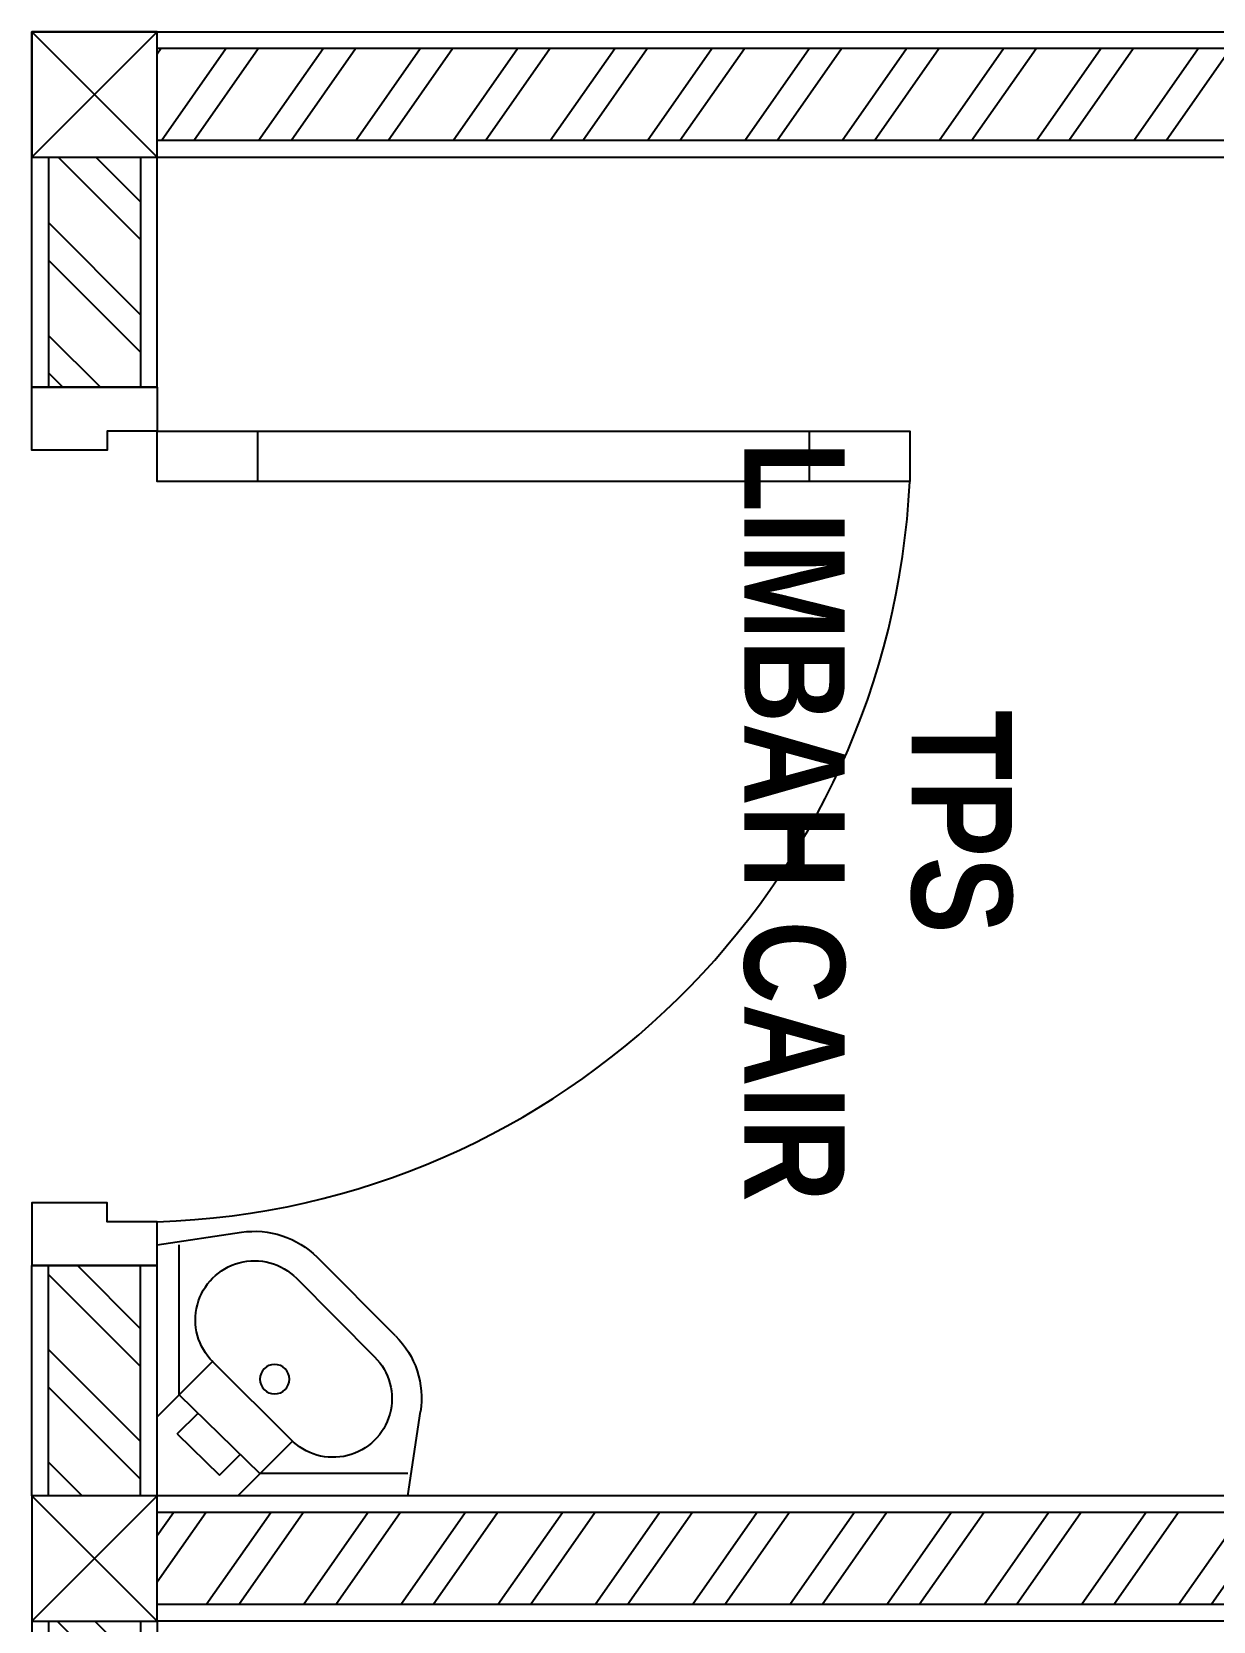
# Model space of a CAD drawing. Header units: millimetres. Extents: x -10849 to 51582, y -14593 to 28921.
# Drawn here: x 32674 to 34087, y 20512 to 22412 of the extents above; entities that cross this region are included whole.
import ezdxf

# ---------------------------------------------------------------- set-up
doc = ezdxf.new("R2010")
doc.units = ezdxf.units.MM
doc.layers.add('A-Glaz', color=92, linetype='Continuous')
doc.styles.add('DIM', font='', dxfattribs={"height": 100})
doc.styles.get('DIM').set_extended_font_data('VNI-Helve-Condense')

# ---------------------------------------------------------------- blocks, each defined once
blk = doc.blocks.new('A$C132312DB')
at = {"linetype": 'ByBlock'}
for p, q in [((0.4318, 0.4535, -0.49), (0, 0.4535, -0.49)), ((0, 0.4535, -0.49), (0, 0.0217, -0.49)), ((0.233, 0.3594, -0.49), (0.1389, 0.4535, -0.49)), ((0.4318, 0.4535, -0.49), (0.4535, 0.3087, -0.49)), ((0.0345, 0.3472, -0.49), (0.1072, 0.4182, -0.49)), ((0.0381, 0.2796, -0.49), (0.177, 0.4154, -0.49)), ((0.1072, 0.4182, -0.49), (0.1431, 0.3823, -0.49)), ((0.4318, 0.4154, -0.49), (0.177, 0.4154, -0.49)), ((0.0953, 0.2224, -0.49), (0.233, 0.3594, -0.49)), ((0.0345, 0.3472, -0.49), (0.0705, 0.3112, -0.49)), ((0.0953, 0.2224, -0.49), (0, 0.3177, -0.49)), ((0.0381, 0.2796, -0.49), (0.0381, 0.0217, -0.49)), ((0.2397, 0.0791, -0.49), (0.3744, 0.2144, -0.49)), ((0.4106, 0.1783, -0.49), (0.2752, 0.043, -0.49)), ((0, 0.0217, -0.49), (0.1449, 0, -0.49))]:
    blk.add_line(p, q, dxfattribs=at)
blk.add_circle((0.2022, 0.2528, -0.49), 0.0254, dxfattribs=at)
for centre, radius, start, end in [((0.3028, 0.2861, -0.49), 0.1013, 314.9707, 136.134), ((0.3028, 0.2861, -0.49), 0.1524, 315, 8.5308), ((0.1675, 0.1507, -0.49), 0.1017, 134.531, 315.2473), ((0.1675, 0.1507, -0.49), 0.1524, 261.4692, 315)]:
    blk.add_arc(centre, radius, start, end, dxfattribs=at)

msp = doc.modelspace()

# ---------------------------------------------------------------- hatches: boundary and pattern name
h = msp.add_hatch()
h.set_pattern_fill('ANSI32', color=256, scale=10, angle=10)
h.set_pattern_definition([(55, (31475.16, 37951.35), (-78.02423, 54.63316), []), (55, (31519.38, 37959.15), (-78.02423, 54.63316), [])])
h.paths.add_polyline_path([(35424.3, 22282.5), (35424.3, 22392.5), (32824.3, 22392.5), (32824.3, 22282.5)])
h.paths.add_polyline_path([(35424.3, 20532.5), (35424.3, 20642.5), (32824.3, 20642.5), (32824.3, 20532.5)])
h = msp.add_hatch()
h.set_pattern_fill('ANSI32', color=256, scale=10, angle=-90)
h.set_pattern_definition([(315, (31475.16, 37951.35), (67.3519, 67.3519), []), (315, (31475.16, 37906.45), (67.3519, 67.3519), [])])
h.paths.add_polyline_path([(32804.3, 18477.1), (32804.3, 19827.1), (32694.3, 19827.1), (32694.3, 18477.1)])
h.paths.add_polyline_path([(32804.3, 19977.1), (32804.3, 20512.5), (32694.3, 20512.5), (32694.3, 19977.1)])
h.paths.add_polyline_path([(32804.3, 20662.5), (32804.3, 20937.5), (32694.3, 20937.5), (32694.3, 20662.5)])
h.paths.add_polyline_path([(32804.3, 21987.5), (32804.3, 22262.5), (32694.3, 22262.5), (32694.3, 21987.5)])

# ---------------------------------------------------------------- linework, layer by layer
for points in [[(32674.3, 21912.5), (32674.3, 22412.5)], [(35424.3, 22392.5), (32824.3, 22392.5)], [(35424.3, 22282.5), (32824.3, 22282.5)], [(32694.3, 22262.5), (32694.3, 21987.5)], [(32804.3, 22262.5), (32804.3, 21987.5)], [(32824.2, 21987.5), (32674.3, 21987.5)], [(32824.2, 20937.5), (32674.3, 20937.5)], [(32694.3, 20662.5), (32694.3, 20937.5)], [(32804.3, 20662.5), (32804.3, 20937.5)], [(32824.3, 20662.5), (32824.2, 20937.5)], [(35424.3, 20642.5), (32824.3, 20642.5)], [(35424.3, 20532.5), (32824.3, 20532.5)], [(32694.3, 20512.5), (32694.3, 19977.1)], [(32804.3, 20512.5), (32804.3, 19977.1)]]:
    msp.add_lwpolyline(points)
at = {"color": 240, "true_color": 0xed1f24}
for points in [[(32674.3, 21987.5), (32674.3, 22412.5), (35574.3, 22412.5), (35574.3, 20512.5)], [(32824.3, 22262.5), (32674.3, 22412.5)], [(32824.3, 22412.5), (32674.3, 22262.5)], [(32824.3, 21987.5), (32824.3, 22262.5), (35424.3, 22262.5), (35424.3, 20662.5)], [(32674.3, 20662.5), (32674.3, 20937.5)], [(32824.3, 20662.5), (32824.2, 20937.5)], [(32674.3, 20662.5), (32674.3, 16032.1)], [(32824.3, 20512.5), (32674.3, 20662.5)], [(32824.3, 20662.5), (32674.3, 20512.5)], [(35424.3, 20662.5), (32824.3, 20662.5)], [(32824.3, 20512.5), (32824.3, 20052.1)], [(35424.3, 20052.1), (35424.3, 20512.5), (32824.3, 20512.5)]]:
    msp.add_lwpolyline(points, dxfattribs=at)
for points in [[(32674.3, 22412.5), (32674.3, 22262.5), (32824.3, 22262.5), (32824.3, 22412.5)], [(32674.3, 20662.5), (32674.3, 20512.5), (32824.3, 20512.5), (32824.3, 20662.5)]]:
    msp.add_lwpolyline(points, close=True, dxfattribs=at)
at = {"color": 5}
for points in [[(32824.2, 21935), (32764.3, 21935), (32764.3, 21912.5), (32674.3, 21912.5), (32674.3, 21987.5), (32824.2, 21987.5), (32824.2, 21935)], [(32824.2, 21935), (33724.2, 21935), (33724.2, 21875), (32824.2, 21875), (32824.2, 21935)], [(32824.2, 21935), (32884.2, 21935), (32944.2, 21935), (32944.2, 21875), (32824.2, 21875), (32824.2, 21935)], [(33604.2, 21935), (33664.2, 21935), (33724.2, 21935), (33724.2, 21875), (33604.2, 21875), (33604.2, 21935)], [(32824.2, 20990), (32764.3, 20990), (32764.3, 21012.5), (32674.3, 21012.5), (32674.3, 20937.5), (32824.2, 20937.5), (32824.2, 20990)]]:
    msp.add_lwpolyline(points, dxfattribs=at)
at = {"color": 251, "true_color": 0x636466}
msp.add_arc((32794.3, 21920.6), 931.1, 271.8457, 357.1903, dxfattribs=at)

# ---------------------------------------------------------------- block references
at = {"color": 7, "xscale": -694.4444444444445, "yscale": 694.4444444444445, "zscale": 694.4444444444445, "rotation": 180}
msp.add_blockref('A$C132312DB', (32824.3, 20977.4, 340.3), dxfattribs=at)

# ---------------------------------------------------------------- texts
at = {"layer": 'A-Glaz', "insert": (33846.6, 22260.7), "char_height": 120, "attachment_point": 1, "rotation": 270, "style": 'DIM'}
msp.add_mtext_dynamic_manual_height_columns('\\pxqc;{\\fVNI-Helve-Condense|b1|i0|c0|p2;TPS \\PLIMBAH CAIR}', width=1585.031, gutter_width=12.5, heights=[0], dxfattribs=at)

doc.saveas('drawing.dxf')
